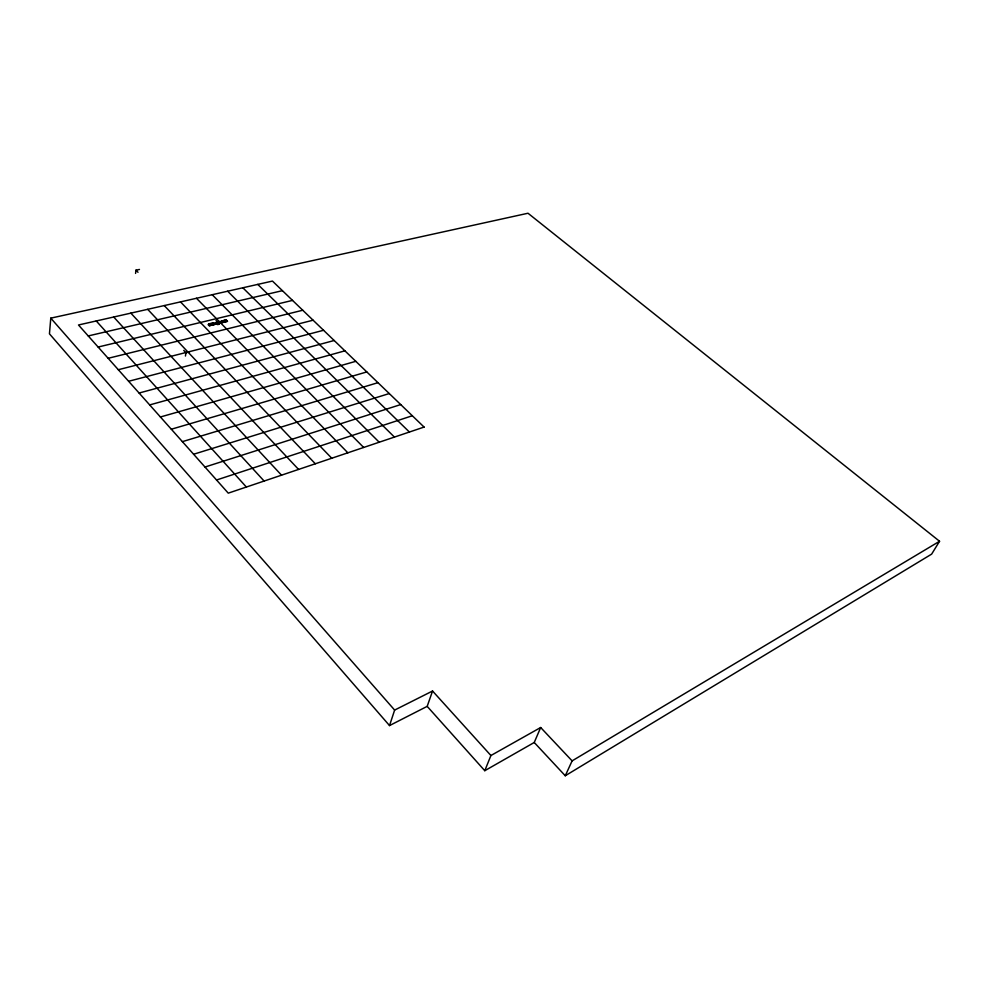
<?xml version="1.0" encoding="UTF-8"?>
<svg xmlns="http://www.w3.org/2000/svg" width="989" height="989" viewBox="0 0 989 989"><rect width="100%" height="100%" fill="white"/><g stroke="black" fill="none" stroke-linecap="round" stroke-linejoin="round"><path stroke-width="1.48" d="M218.149 323.044L218.915 323.564L216.851 323.23L219.002 323.23L217.172 322.253L216.752 323.428M565.263 775.759L572.112 760.875L540.674 727.508L534.245 742.479L565.263 775.759L931.638 554.124L939.55 541.267L528.002 213.241L50.785 318.149L49.45 333.825L389.518 725.58L427.186 706.356L432.552 691.014L490.915 755.522L484.783 770.703L427.186 706.356M135.567 273.409L135.975 270.17L139.461 269.453M185.438 356.04L185.957 352.764L183.756 350.415M212.647 323.242L213.896 324.553L212.709 322.933L208.766 323.885L209.952 325.505M209.928 325.48L208.766 323.885M212.66 323.724L212.709 322.933M216.789 322.414L216.838 323.094L216.875 322.365A1.508 0.841 10.3 0 1 218.767 322.661L218.841 322.686A1.508 0.841 10.3 0 1 218.989 323.811L218.186 323.403M218.359 323.02C215.182 322.365 217.407 326.16 218.841 323.922M221.796 321.104L225.702 319.781L226.864 321.363L225.653 320.09M221.82 320.72L222.982 322.315L221.771 321.029M225.665 320.572L225.702 319.781M389.518 725.58L394.636 710.077L432.552 691.014M217.951 323.391L217.469 322.599L218.149 322.822M217.988 323.391L217.209 323.106L217.988 322.735M218.705 324.392L217.048 323.638M217.444 322.871L218.087 322.97M572.112 760.875L939.55 541.267M484.783 770.703L534.245 742.479M490.915 755.522L540.674 727.508M216.937 322.562L218.161 322.735M216.542 479.999L412.326 415.751M204.995 467.031L400.73 404.575M193.609 454.248L389.283 393.548M182.384 441.65L377.971 382.669M171.332 429.226L366.808 371.926M160.428 416.987L355.793 361.319M149.673 404.921L344.914 350.835M139.078 393.029L334.171 340.5M128.632 381.284L323.564 330.277M118.321 369.713L313.093 320.201M185.957 352.764L189.554 351.849M108.16 358.302L302.745 310.237M210.014 325.158L213.945 324.207M223.069 321.994L226.951 321.054M209.309 325.665L227.482 321.252L226.32 320.04M226.271 320.028L208.086 324.516L209.235 325.752L227.458 321.351L226.308 320.139M220.918 321.722L217.901 322.451L216.01 320.535M98.121 347.04L292.521 300.396M88.231 335.939L282.434 290.667M257.77 284.399L409.397 432.032M242.824 287.774L394.426 437.076M227.643 291.211L379.195 442.219M212.19 294.71L363.668 447.461M196.477 298.27L347.856 452.801M180.493 301.892L331.748 458.228M135.975 270.17L138.003 272.284M164.236 305.576L315.33 463.779M147.682 309.322L298.591 469.429M130.845 313.13L281.519 475.19M113.698 317.012L264.125 481.062M96.242 320.955L246.372 487.045M50.785 318.149L394.636 710.077M216.69 322.933A1.508 0.841 10.3 0 1 218.668 323.18A1.508 0.841 10.3 0 1 218.903 324.33M424.083 427.075L228.261 493.152L78.477 324.985L272.457 281.074L424.083 427.075"/></g></svg>
